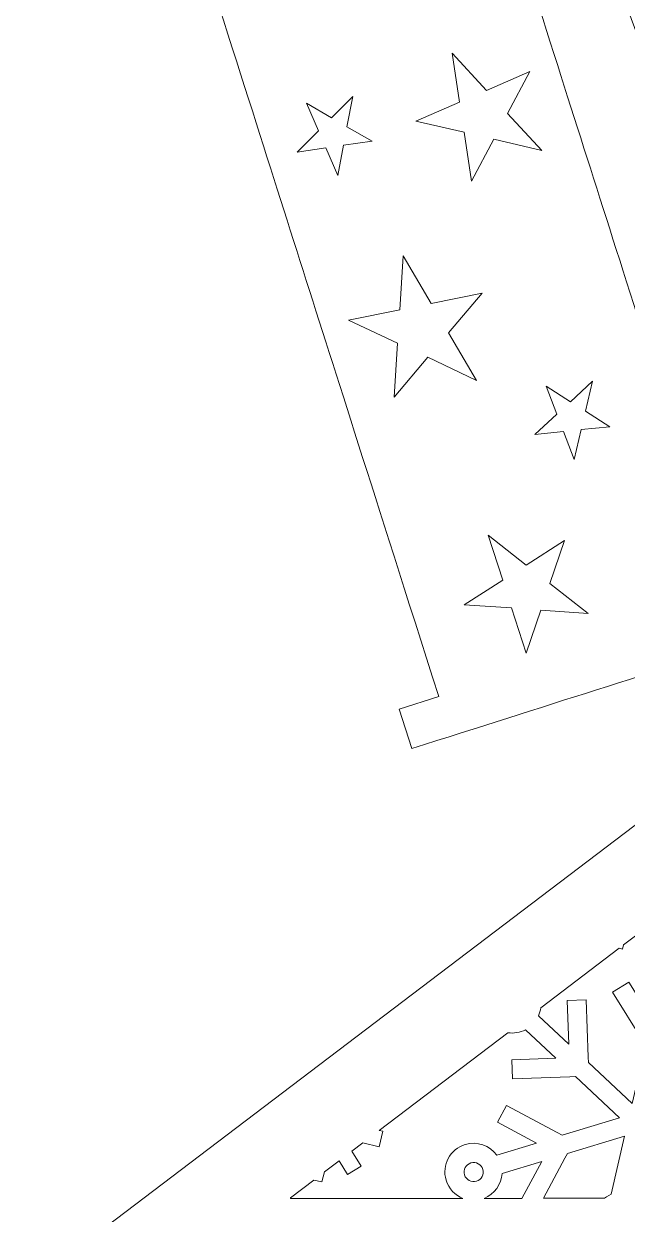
# Model space of a CAD drawing. Header units: centimetres. Extents: x -13.8 to 19.8, y -12.5 to 14.1.
# Drawn here: x -13.78 to -9.41, y 0.7 to 9.33 of the extents above; entities that cross this region are included whole.
import ezdxf

# ---------------------------------------------------------------- set-up
doc = ezdxf.new("R2010")
doc.units = ezdxf.units.CM
doc.header["$MEASUREMENT"] = 0
doc.layers.add('layer 1', color=7, linetype='Continuous')

msp = doc.modelspace()

# ---------------------------------------------------------------- linework, layer by layer
at = {"layer": 'layer 1', "color": 250, "lineweight": 9}
for points, knots in [([(-10.37782, 12.06077), (-10.37782, 12.06077), (-7.68967, 4.78115), (-7.68967, 4.78115), (-7.68967, 4.78115), (-7.68967, 4.78115), (-13.78205, 0.15455), (-13.78205, 0.15455), (-13.78205, 0.15455), (-13.78205, 0.15455), (-5.9945, 0.16316), (-5.9945, 0.16316), (-5.9945, 0.16316), (-5.9945, 0.16316), (-3.24937, -7.35804), (-3.24937, -7.35804), (-3.24937, -7.35804), (-3.24937, -7.35804), (-1.20956, 0.15915), (-1.20956, 0.15915), (-1.20956, 0.15915), (-1.20956, 0.15915), (6.57943, 0.13739), (6.57943, 0.13739), (6.57943, 0.13739), (6.57943, 0.13739), (0.05254, 4.77463), (0.05254, 4.77463), (0.05254, 4.77463), (0.05254, 4.77463), (2.05907, 12.06077), (2.05907, 12.06077), (2.05907, 12.06077), (2.05907, 12.06077), (1.83011, 12.06077), (1.83011, 12.06077), (1.83011, 12.06077), (1.83011, 12.06077), (-3.95239, 7.6312), (-3.95239, 7.6312), (-3.95239, 7.6312), (-3.95239, 7.6312), (-10.13861, 12.06077), (-10.13861, 12.06077), (-10.13861, 12.06077), (-10.13861, 12.06077), (-10.37782, 12.06077), (-10.37782, 12.06077)], [0, 0, 0, 0, 0.0769231, 0.0769231, 0.0769231, 0.0769231, 0.1538462, 0.1538462, 0.1538462, 0.1538462, 0.2307692, 0.2307692, 0.2307692, 0.2307692, 0.3076923, 0.3076923, 0.3076923, 0.3076923, 0.3846154, 0.3846154, 0.3846154, 0.3846154, 0.4615385, 0.4615385, 0.4615385, 0.4615385, 0.5384615, 0.5384615, 0.5384615, 0.5384615, 0.6153846, 0.6153846, 0.6153846, 0.6153846, 0.6923077, 0.6923077, 0.6923077, 0.6923077, 0.7692308, 0.7692308, 0.7692308, 0.7692308, 0.8461538, 0.8461538, 0.8461538, 0.8461538, 1, 1, 1, 1]), ([(-8.67254, 5.11887), (-8.67254, 5.11887), (-8.38666, 5.20979), (-8.38666, 5.20979), (-8.38666, 5.20979), (-8.38666, 5.20979), (-8.29572, 4.92392), (-8.29572, 4.92392), (-8.29572, 4.92392), (-9.27969, 4.61091), (-9.98727, 4.3858), (-10.97125, 4.0728), (-10.97125, 4.0728), (-10.97125, 4.0728), (-11.06219, 4.35866), (-11.06219, 4.35866), (-11.06219, 4.35866), (-11.06219, 4.35866), (-10.77631, 4.44962), (-10.77631, 4.44962), (-10.77631, 4.44962), (-11.74684, 7.50044), (-11.77923, 7.60225), (-12.71646, 10.54844), (-12.71646, 10.54844), (-12.71646, 10.54844), (-13.00234, 10.45749), (-13.00234, 10.45749), (-13.00234, 10.45749), (-13.00234, 10.45749), (-13.09329, 10.74338), (-13.09329, 10.74338), (-13.09329, 10.74338), (-12.10932, 11.0564), (-11.40173, 11.2815), (-10.41776, 11.59452), (-10.41776, 11.59452), (-10.41776, 11.59452), (-10.32681, 11.30864), (-10.32681, 11.30864), (-10.32681, 11.30864), (-10.32681, 11.30864), (-10.61271, 11.21769), (-10.61271, 11.21769), (-10.61271, 11.21769), (-9.67546, 8.27153), (-9.64308, 8.1697), (-8.67254, 5.11887)], [0, 0, 0, 0, 0.0769231, 0.0769231, 0.0769231, 0.0769231, 0.1538462, 0.1538462, 0.1538462, 0.1538462, 0.2307692, 0.2307692, 0.2307692, 0.2307692, 0.3076923, 0.3076923, 0.3076923, 0.3076923, 0.3846154, 0.3846154, 0.3846154, 0.3846154, 0.4615385, 0.4615385, 0.4615385, 0.4615385, 0.5384615, 0.5384615, 0.5384615, 0.5384615, 0.6153846, 0.6153846, 0.6153846, 0.6153846, 0.6923077, 0.6923077, 0.6923077, 0.6923077, 0.7692308, 0.7692308, 0.7692308, 0.7692308, 0.8461538, 0.8461538, 0.8461538, 0.8461538, 1, 1, 1, 1]), ([(-10.11618, 8.98044), (-10.11618, 8.98044), (-10.27844, 8.6769), (-10.27844, 8.6769), (-10.27844, 8.6769), (-10.27844, 8.6769), (-10.02885, 8.4078), (-10.02885, 8.4078), (-10.02885, 8.4078), (-10.02885, 8.4078), (-10.37781, 8.4902), (-10.37781, 8.4902), (-10.37781, 8.4902), (-10.37781, 8.4902), (-10.53889, 8.18595), (-10.53889, 8.18595), (-10.53889, 8.18595), (-10.53889, 8.18595), (-10.59226, 8.54044), (-10.59226, 8.54044), (-10.59226, 8.54044), (-10.59226, 8.54044), (-10.94143, 8.6215), (-10.94143, 8.6215), (-10.94143, 8.6215), (-10.94143, 8.6215), (-10.62547, 8.75817), (-10.62547, 8.75817), (-10.62547, 8.75817), (-10.62547, 8.75817), (-10.68018, 9.11251), (-10.68018, 9.11251), (-10.68018, 9.11251), (-10.68018, 9.11251), (-10.43152, 8.84251), (-10.43152, 8.84251), (-10.43152, 8.84251), (-10.43152, 8.84251), (-10.11618, 8.98044), (-10.11618, 8.98044)], [0, 0, 0, 0, 0.0909091, 0.0909091, 0.0909091, 0.0909091, 0.1818182, 0.1818182, 0.1818182, 0.1818182, 0.2727273, 0.2727273, 0.2727273, 0.2727273, 0.3636364, 0.3636364, 0.3636364, 0.3636364, 0.4545455, 0.4545455, 0.4545455, 0.4545455, 0.5454545, 0.5454545, 0.5454545, 0.5454545, 0.6363636, 0.6363636, 0.6363636, 0.6363636, 0.7272727, 0.7272727, 0.7272727, 0.7272727, 0.8181818, 0.8181818, 0.8181818, 0.8181818, 1, 1, 1, 1]), ([(-11.25975, 8.47583), (-11.25975, 8.47583), (-11.46697, 8.44571), (-11.46697, 8.44571), (-11.46697, 8.44571), (-11.46697, 8.44571), (-11.50861, 8.22632), (-11.50861, 8.22632), (-11.50861, 8.22632), (-11.50861, 8.22632), (-11.59425, 8.42693), (-11.59425, 8.42693), (-11.59425, 8.42693), (-11.59425, 8.42693), (-11.8014, 8.39597), (-11.8014, 8.39597), (-11.8014, 8.39597), (-11.8014, 8.39597), (-11.64708, 8.55007), (-11.64708, 8.55007), (-11.64708, 8.55007), (-11.64708, 8.55007), (-11.73345, 8.75033), (-11.73345, 8.75033), (-11.73345, 8.75033), (-11.73345, 8.75033), (-11.55247, 8.64494), (-11.55247, 8.64494), (-11.55247, 8.64494), (-11.55247, 8.64494), (-11.39869, 8.79967), (-11.39869, 8.79967), (-11.39869, 8.79967), (-11.39869, 8.79967), (-11.44114, 8.58045), (-11.44114, 8.58045), (-11.44114, 8.58045), (-11.44114, 8.58045), (-11.25975, 8.47583), (-11.25975, 8.47583)], [0, 0, 0, 0, 0.0909091, 0.0909091, 0.0909091, 0.0909091, 0.1818182, 0.1818182, 0.1818182, 0.1818182, 0.2727273, 0.2727273, 0.2727273, 0.2727273, 0.3636364, 0.3636364, 0.3636364, 0.3636364, 0.4545455, 0.4545455, 0.4545455, 0.4545455, 0.5454545, 0.5454545, 0.5454545, 0.5454545, 0.6363636, 0.6363636, 0.6363636, 0.6363636, 0.7272727, 0.7272727, 0.7272727, 0.7272727, 0.8181818, 0.8181818, 0.8181818, 0.8181818, 1, 1, 1, 1]), ([(-10.46239, 7.37289), (-10.46239, 7.37289), (-10.70674, 7.08554), (-10.70674, 7.08554), (-10.70674, 7.08554), (-10.70674, 7.08554), (-10.50217, 6.74026), (-10.50217, 6.74026), (-10.50217, 6.74026), (-10.50217, 6.74026), (-10.85653, 6.90871), (-10.85653, 6.90871), (-10.85653, 6.90871), (-10.85653, 6.90871), (-11.09976, 6.62032), (-11.09976, 6.62032), (-11.09976, 6.62032), (-11.09976, 6.62032), (-11.0744, 7.01177), (-11.0744, 7.01177), (-11.0744, 7.01177), (-11.0744, 7.01177), (-11.42932, 7.17883), (-11.42932, 7.17883), (-11.42932, 7.17883), (-11.42932, 7.17883), (-11.05928, 7.2523), (-11.05928, 7.2523), (-11.05928, 7.2523), (-11.05928, 7.2523), (-11.03539, 7.64394), (-11.03539, 7.64394), (-11.03539, 7.64394), (-11.03539, 7.64394), (-10.83206, 7.29791), (-10.83206, 7.29791), (-10.83206, 7.29791), (-10.83206, 7.29791), (-10.46239, 7.37289), (-10.46239, 7.37289)], [0, 0, 0, 0, 0.0909091, 0.0909091, 0.0909091, 0.0909091, 0.1818182, 0.1818182, 0.1818182, 0.1818182, 0.2727273, 0.2727273, 0.2727273, 0.2727273, 0.3636364, 0.3636364, 0.3636364, 0.3636364, 0.4545455, 0.4545455, 0.4545455, 0.4545455, 0.5454545, 0.5454545, 0.5454545, 0.5454545, 0.6363636, 0.6363636, 0.6363636, 0.6363636, 0.7272727, 0.7272727, 0.7272727, 0.7272727, 0.8181818, 0.8181818, 0.8181818, 0.8181818, 1, 1, 1, 1]), ([(-9.53666, 6.40584), (-9.53666, 6.40584), (-9.74498, 6.38454), (-9.74498, 6.38454), (-9.74498, 6.38454), (-9.74498, 6.38454), (-9.79591, 6.16713), (-9.79591, 6.16713), (-9.79591, 6.16713), (-9.79591, 6.16713), (-9.87295, 6.37121), (-9.87295, 6.37121), (-9.87295, 6.37121), (-9.87295, 6.37121), (-10.08121, 6.34908), (-10.08121, 6.34908), (-10.08121, 6.34908), (-10.08121, 6.34908), (-9.92051, 6.49649), (-9.92051, 6.49649), (-9.92051, 6.49649), (-9.92051, 6.49649), (-9.99831, 6.70021), (-9.99831, 6.70021), (-9.99831, 6.70021), (-9.99831, 6.70021), (-9.82194, 6.58725), (-9.82194, 6.58725), (-9.82194, 6.58725), (-9.82194, 6.58725), (-9.66174, 6.7353), (-9.66174, 6.7353), (-9.66174, 6.7353), (-9.66174, 6.7353), (-9.71345, 6.51807), (-9.71345, 6.51807), (-9.71345, 6.51807), (-9.71345, 6.51807), (-9.53666, 6.40584), (-9.53666, 6.40584)], [0, 0, 0, 0, 0.0909091, 0.0909091, 0.0909091, 0.0909091, 0.1818182, 0.1818182, 0.1818182, 0.1818182, 0.2727273, 0.2727273, 0.2727273, 0.2727273, 0.3636364, 0.3636364, 0.3636364, 0.3636364, 0.4545455, 0.4545455, 0.4545455, 0.4545455, 0.5454545, 0.5454545, 0.5454545, 0.5454545, 0.6363636, 0.6363636, 0.6363636, 0.6363636, 0.7272727, 0.7272727, 0.7272727, 0.7272727, 0.8181818, 0.8181818, 0.8181818, 0.8181818, 1, 1, 1, 1]), ([(-9.86451, 5.58106), (-9.86451, 5.58106), (-9.97213, 5.26892), (-9.97213, 5.26892), (-9.97213, 5.26892), (-9.97213, 5.26892), (-9.69485, 5.05196), (-9.69485, 5.05196), (-9.69485, 5.05196), (-9.69485, 5.05196), (-10.03786, 5.07702), (-10.03786, 5.07702), (-10.03786, 5.07702), (-10.03786, 5.07702), (-10.14421, 4.76441), (-10.14421, 4.76441), (-10.14421, 4.76441), (-10.14421, 4.76441), (-10.2486, 5.09197), (-10.2486, 5.09197), (-10.2486, 5.09197), (-10.2486, 5.09197), (-10.59161, 5.11573), (-10.59161, 5.11573), (-10.59161, 5.11573), (-10.59161, 5.11573), (-10.31312, 5.29316), (-10.31312, 5.29316), (-10.31312, 5.29316), (-10.31312, 5.29316), (-10.41876, 5.62046), (-10.41876, 5.62046), (-10.41876, 5.62046), (-10.41876, 5.62046), (-10.14227, 5.40253), (-10.14227, 5.40253), (-10.14227, 5.40253), (-10.14227, 5.40253), (-9.86451, 5.58106), (-9.86451, 5.58106)], [0, 0, 0, 0, 0.0909091, 0.0909091, 0.0909091, 0.0909091, 0.1818182, 0.1818182, 0.1818182, 0.1818182, 0.2727273, 0.2727273, 0.2727273, 0.2727273, 0.3636364, 0.3636364, 0.3636364, 0.3636364, 0.4545455, 0.4545455, 0.4545455, 0.4545455, 0.5454545, 0.5454545, 0.5454545, 0.5454545, 0.6363636, 0.6363636, 0.6363636, 0.6363636, 0.7272727, 0.7272727, 0.7272727, 0.7272727, 0.8181818, 0.8181818, 0.8181818, 0.8181818, 1, 1, 1, 1]), ([(-10.03818, 2.19407), (-10.03818, 2.19407), (-9.46924, 2.62613), (-9.46924, 2.62613), (-9.46924, 2.62613), (-9.46924, 2.62613), (-9.4459, 2.61964), (-9.4459, 2.61964), (-9.4459, 2.61964), (-9.4459, 2.61964), (-9.43738, 2.65032), (-9.43738, 2.65032), (-9.43738, 2.65032), (-9.43738, 2.65032), (-9.23347, 2.80517), (-9.23347, 2.80517), (-9.23347, 2.80517), (-9.23347, 2.80517), (-9.19189, 2.7317), (-9.19189, 2.7317), (-9.19189, 2.7317), (-9.22205, 2.70447), (-9.24397, 2.66811), (-9.25397, 2.62578), (-9.25397, 2.62578), (-9.27425, 2.5388), (-9.23639, 2.4518), (-9.16568, 2.40571), (-9.16568, 2.40571), (-9.16568, 2.40571), (-9.23357, 2.11359), (-9.23357, 2.11359), (-9.23357, 2.11359), (-9.23357, 2.11359), (-9.39992, 2.38045), (-9.39992, 2.38045), (-9.39992, 2.38045), (-9.39992, 2.38045), (-9.517, 2.30729), (-9.517, 2.30729), (-9.517, 2.30729), (-9.517, 2.30729), (-9.2979, 1.95558), (-9.2979, 1.95558), (-9.2979, 1.95558), (-9.2979, 1.95558), (-9.27762, 1.92306), (-9.27762, 1.92306), (-9.27762, 1.92306), (-9.27762, 1.92306), (-9.37562, 1.50118), (-9.37562, 1.50118), (-9.37562, 1.50118), (-9.37562, 1.50118), (-9.69233, 1.79719), (-9.69233, 1.79719), (-9.69233, 1.79719), (-9.69233, 1.79719), (-9.69384, 1.83655), (-9.69384, 1.83655), (-9.69384, 1.83655), (-9.69384, 1.83655), (-9.7078, 2.25099), (-9.7078, 2.25099), (-9.7078, 2.25099), (-9.7078, 2.25099), (-9.84581, 2.24636), (-9.84581, 2.24636), (-9.84581, 2.24636), (-9.84581, 2.24636), (-9.83493, 1.9307), (-9.83493, 1.9307), (-9.83493, 1.9307), (-9.83493, 1.9307), (-10.05397, 2.13533), (-10.05397, 2.13533), (-10.05397, 2.13533), (-10.04576, 2.15418), (-10.0405, 2.174), (-10.03818, 2.19407)], [0, 0, 0, 0, 0.047619, 0.047619, 0.047619, 0.047619, 0.0952381, 0.0952381, 0.0952381, 0.0952381, 0.1428571, 0.1428571, 0.1428571, 0.1428571, 0.1904762, 0.1904762, 0.1904762, 0.1904762, 0.2380952, 0.2380952, 0.2380952, 0.2380952, 0.2857143, 0.2857143, 0.2857143, 0.2857143, 0.3333333, 0.3333333, 0.3333333, 0.3333333, 0.3809524, 0.3809524, 0.3809524, 0.3809524, 0.4285714, 0.4285714, 0.4285714, 0.4285714, 0.4761905, 0.4761905, 0.4761905, 0.4761905, 0.5238095, 0.5238095, 0.5238095, 0.5238095, 0.5714286, 0.5714286, 0.5714286, 0.5714286, 0.6190476, 0.6190476, 0.6190476, 0.6190476, 0.6666667, 0.6666667, 0.6666667, 0.6666667, 0.7142857, 0.7142857, 0.7142857, 0.7142857, 0.7619048, 0.7619048, 0.7619048, 0.7619048, 0.8095238, 0.8095238, 0.8095238, 0.8095238, 0.8571429, 0.8571429, 0.8571429, 0.8571429, 0.9047619, 0.9047619, 0.9047619, 0.9047619, 1, 1, 1, 1]), ([(-10.60159, 0.81242), (-10.60159, 0.81242), (-11.85067, 0.81104), (-11.85067, 0.81104), (-11.85067, 0.81104), (-11.85067, 0.81104), (-11.85067, 0.81765), (-11.85067, 0.81765), (-11.85067, 0.81765), (-11.85067, 0.81765), (-11.68212, 0.94565), (-11.68212, 0.94565), (-11.68212, 0.94565), (-11.68212, 0.94565), (-11.62247, 0.9315), (-11.62247, 0.9315), (-11.62247, 0.9315), (-11.62247, 0.9315), (-11.60528, 1.004), (-11.60528, 1.004), (-11.60528, 1.004), (-11.60528, 1.004), (-11.49839, 1.08518), (-11.49839, 1.08518), (-11.49839, 1.08518), (-11.49839, 1.08518), (-11.43681, 0.9852), (-11.43681, 0.9852), (-11.43681, 0.9852), (-11.43681, 0.9852), (-11.33903, 1.04554), (-11.33903, 1.04554), (-11.33903, 1.04554), (-11.33903, 1.04554), (-11.40644, 1.155), (-11.40644, 1.155), (-11.40644, 1.155), (-11.40644, 1.155), (-11.32669, 1.21556), (-11.32669, 1.21556), (-11.32669, 1.21556), (-11.32669, 1.21556), (-11.20755, 1.18717), (-11.20755, 1.18717), (-11.20755, 1.18717), (-11.20755, 1.18717), (-11.18103, 1.299), (-11.18103, 1.299), (-11.18103, 1.299), (-11.18103, 1.299), (-11.20829, 1.30548), (-11.20829, 1.30548), (-11.20829, 1.30548), (-11.20829, 1.30548), (-10.276, 2.01347), (-10.276, 2.01347), (-10.276, 2.01347), (-10.23275, 2.00682), (-10.18788, 2.01391), (-10.14843, 2.03461), (-10.14843, 2.03461), (-10.14843, 2.03461), (-9.92833, 1.82871), (-9.92833, 1.82871), (-9.92833, 1.82871), (-9.92833, 1.82871), (-10.24602, 1.81773), (-10.24602, 1.81773), (-10.24602, 1.81773), (-10.24602, 1.81773), (-10.24146, 1.67973), (-10.24146, 1.67973), (-10.24146, 1.67973), (-10.24146, 1.67973), (-9.82726, 1.69368), (-9.82726, 1.69368), (-9.82726, 1.69368), (-9.82726, 1.69368), (-9.78568, 1.69538), (-9.78568, 1.69538), (-9.78568, 1.69538), (-9.78568, 1.69538), (-9.46653, 1.39719), (-9.46653, 1.39719), (-9.46653, 1.39719), (-9.46653, 1.39719), (-9.88137, 1.2709), (-9.88137, 1.2709), (-9.88137, 1.2709), (-9.88137, 1.2709), (-9.91923, 1.29109), (-9.91923, 1.29109), (-9.91923, 1.29109), (-9.91923, 1.29109), (-10.28481, 1.48619), (-10.28481, 1.48619), (-10.28481, 1.48619), (-10.28481, 1.48619), (-10.35017, 1.36403), (-10.35017, 1.36403), (-10.35017, 1.36403), (-10.35017, 1.36403), (-10.06825, 1.21375), (-10.06825, 1.21375), (-10.06825, 1.21375), (-10.06825, 1.21375), (-10.35662, 1.12613), (-10.35662, 1.12613), (-10.35662, 1.12613), (-10.40697, 1.19633), (-10.49791, 1.22999), (-10.5852, 1.20334), (-10.5852, 1.20334), (-10.69488, 1.16991), (-10.75644, 1.05434), (-10.72329, 0.94454), (-10.72329, 0.94454), (-10.70421, 0.88195), (-10.65806, 0.83493), (-10.60159, 0.81242)], [0, 0, 0, 0, 0.0322581, 0.0322581, 0.0322581, 0.0322581, 0.0645161, 0.0645161, 0.0645161, 0.0645161, 0.0967742, 0.0967742, 0.0967742, 0.0967742, 0.1290323, 0.1290323, 0.1290323, 0.1290323, 0.1612903, 0.1612903, 0.1612903, 0.1612903, 0.1935484, 0.1935484, 0.1935484, 0.1935484, 0.2258065, 0.2258065, 0.2258065, 0.2258065, 0.2580645, 0.2580645, 0.2580645, 0.2580645, 0.2903226, 0.2903226, 0.2903226, 0.2903226, 0.3225806, 0.3225806, 0.3225806, 0.3225806, 0.3548387, 0.3548387, 0.3548387, 0.3548387, 0.3870968, 0.3870968, 0.3870968, 0.3870968, 0.4193548, 0.4193548, 0.4193548, 0.4193548, 0.4516129, 0.4516129, 0.4516129, 0.4516129, 0.483871, 0.483871, 0.483871, 0.483871, 0.516129, 0.516129, 0.516129, 0.516129, 0.5483871, 0.5483871, 0.5483871, 0.5483871, 0.5806452, 0.5806452, 0.5806452, 0.5806452, 0.6129032, 0.6129032, 0.6129032, 0.6129032, 0.6451613, 0.6451613, 0.6451613, 0.6451613, 0.6774194, 0.6774194, 0.6774194, 0.6774194, 0.7096774, 0.7096774, 0.7096774, 0.7096774, 0.7419355, 0.7419355, 0.7419355, 0.7419355, 0.7741935, 0.7741935, 0.7741935, 0.7741935, 0.8064516, 0.8064516, 0.8064516, 0.8064516, 0.8387097, 0.8387097, 0.8387097, 0.8387097, 0.8709677, 0.8709677, 0.8709677, 0.8709677, 0.9032258, 0.9032258, 0.9032258, 0.9032258, 0.9354839, 0.9354839, 0.9354839, 0.9354839, 1, 1, 1, 1]), ([(-9.57599, 0.81355), (-9.57599, 0.81355), (-10.01706, 0.81307), (-10.01706, 0.81307), (-10.01706, 0.81307), (-10.01706, 0.81307), (-9.86205, 1.10393), (-9.86205, 1.10393), (-9.86205, 1.10393), (-9.86205, 1.10393), (-9.84425, 1.1377), (-9.84425, 1.1377), (-9.84425, 1.1377), (-9.84425, 1.1377), (-9.43047, 1.2637), (-9.43047, 1.2637), (-9.43047, 1.2637), (-9.43047, 1.2637), (-9.52801, 0.84356), (-9.52801, 0.84356), (-9.52801, 0.84356), (-9.52801, 0.84356), (-9.56118, 0.82278), (-9.56118, 0.82278), (-9.56118, 0.82278), (-9.56118, 0.82278), (-9.57599, 0.81355), (-9.57599, 0.81355)], [0, 0, 0, 0, 0.125, 0.125, 0.125, 0.125, 0.25, 0.25, 0.25, 0.25, 0.375, 0.375, 0.375, 0.375, 0.5, 0.5, 0.5, 0.5, 0.625, 0.625, 0.625, 0.625, 0.75, 0.75, 0.75, 0.75, 1, 1, 1, 1]), ([(-10.50327, 0.93685), (-10.53962, 0.92563), (-10.57846, 0.94633), (-10.5895, 0.98286), (-10.5895, 0.98286), (-10.60047, 1.01925), (-10.5801, 1.05808), (-10.54341, 1.06912), (-10.54341, 1.06912), (-10.50699, 1.08009), (-10.46848, 1.05964), (-10.45722, 1.02303), (-10.45722, 1.02303), (-10.44598, 0.9866), (-10.46672, 0.94807), (-10.50327, 0.93685)], [0, 0, 0, 0, 0.2, 0.2, 0.2, 0.2, 0.4, 0.4, 0.4, 0.4, 0.6, 0.6, 0.6, 0.6, 1, 1, 1, 1]), ([(-10.17386, 0.81289), (-10.17386, 0.81289), (-10.44801, 0.81259), (-10.44801, 0.81259), (-10.44801, 0.81259), (-10.3718, 0.84283), (-10.32237, 0.91466), (-10.31791, 0.9934), (-10.31791, 0.9934), (-10.31791, 0.9934), (-10.03092, 1.08086), (-10.03092, 1.08086), (-10.03092, 1.08086), (-10.03092, 1.08086), (-10.17386, 0.81289), (-10.17386, 0.81289)], [0, 0, 0, 0, 0.2, 0.2, 0.2, 0.2, 0.4, 0.4, 0.4, 0.4, 0.6, 0.6, 0.6, 0.6, 1, 1, 1, 1])]:
    msp.add_open_spline(points, degree=3, knots=knots, dxfattribs=at)

doc.saveas('drawing.dxf')
